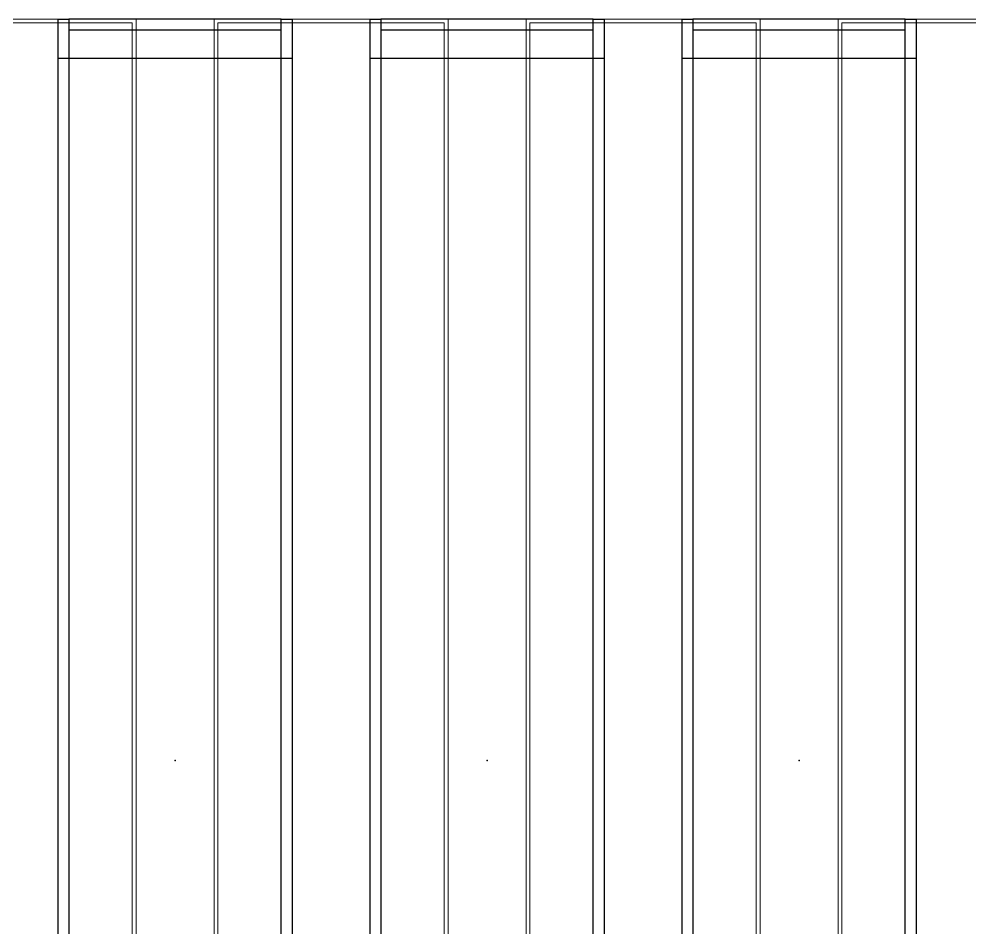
# Model space of a CAD drawing. Header units: millimetres. Extents: x 813027 to 1148939, y -931049 to -10.
# Drawn here: x 893540 to 894759, y -113375 to -112210 of the extents above; entities that cross this region are included whole.
import ezdxf

# ---------------------------------------------------------------- set-up
doc = ezdxf.new("R2010")
doc.units = ezdxf.units.MM
doc.layers.add('A-GLAZ-CURT', color=2, linetype='Continuous', lineweight=9)
doc.layers.add('A11_ALU.SOLID SHEET', color=7, linetype='Continuous')

# ---------------------------------------------------------------- blocks, each defined once
blk = doc.blocks.new('DPA_CP_Metal Ceiling Panel - Vertical Panel with Gap-13988918-4160 - LOWER PLATFORM LEVEL - REFLECTED CEILING GENERAL PLAN')
at = {"layer": 'A-GLAZ-CURT'}
for p, q in [((994596.3, -114111.8), (994596.3, -112211.8)), ((994596.3, -112211.8), (994896.3, -112211.8)), ((994596.3, -114111.8), (994596.3, -112211.8)), ((994596.3, -112211.8), (994896.3, -112211.8)), ((994896.3, -112211.8), (994596.3, -112211.8)), ((994596.3, -112211.8), (994596.3, -114111.8)), ((994896.3, -112211.8), (994596.3, -112211.8)), ((994596.3, -112211.8), (994596.3, -114111.8)), ((994596.3, -114111.8), (994596.3, -112211.8)), ((994596.3, -112211.8), (994896.3, -112211.8)), ((994896.3, -114111.8), (994896.3, -112211.8)), ((994896.3, -112211.8), (994896.3, -114111.8)), ((994896.3, -114111.8), (994896.3, -112211.8)), ((994896.3, -114111.8), (994896.3, -112211.8)), ((994896.3, -112211.8), (994896.3, -114111.8)), ((994601.3, -114106.8), (994601.3, -112216.8)), ((994601.3, -112216.8), (994891.3, -112216.8)), ((994891.3, -112216.8), (994891.3, -114106.8)), ((994596.3, -114111.8), (994896.3, -114111.8)), ((994896.3, -114111.8), (994596.3, -114111.8)), ((994596.3, -114111.8), (994896.3, -114111.8)), ((994596.3, -114111.8), (994896.3, -114111.8)), ((994896.3, -114111.8), (994596.3, -114111.8)), ((994601.3, -114106.8), (994891.3, -114106.8))]:
    blk.add_line(p, q, dxfattribs=at)
blk = doc.blocks.new('C-2-PP21-AR-4160-01-B_20250829-084021_EXCL')
at = {"layer": 'A-GLAZ-CURT', "rotation": 180}
for p in [(841196.3, -120981.8), (841596.3, -120981.8), (841996.3, -120981.8), (842396.3, -120981.8)]:
    blk.add_blockref('DPA_CP_Metal Ceiling Panel - Vertical Panel with Gap-13988918-4160 - LOWER PLATFORM LEVEL - REFLECTED CEILING GENERAL PLAN', p, dxfattribs=at)
blk = doc.blocks.new('*U515')
for p, q in [((900, 66550), (900, 66250)), ((900, 66150), (900, 65850)), ((900, 65750), (900, 65450))]:
    blk.add_line(p, q)
for p in [(0, 66400), (0, 66000), (0, 65600)]:
    blk.add_point(p)
at = {"layer": 'A11_ALU.SOLID SHEET', "color": 0}
for points in [[(-950, 66550), (950, 66550), (950, 66536), (-950, 66536)], [(950, 66536), (936, 66536), (936, 66264), (950, 66264)], [(-950, 66264), (950, 66264), (950, 66250), (-950, 66250)], [(-950, 66150), (950, 66150), (950, 66136), (-950, 66136)], [(950, 66136), (936, 66136), (936, 65864), (950, 65864)], [(-950, 65864), (950, 65864), (950, 65850), (-950, 65850)], [(-950, 65750), (950, 65750), (950, 65736), (-950, 65736)], [(950, 65736), (936, 65736), (936, 65464), (950, 65464)], [(-950, 65464), (950, 65464), (950, 65450), (-950, 65450)]]:
    blk.add_lwpolyline(points, close=True, dxfattribs=at)
blk = doc.blocks.new('C-2-PP21-AR-4160-01-B_20250829-084416_NEWCL')
at = {"rotation": 90}
blk.add_blockref('*U515', (-86950, -7820), dxfattribs=at)

msp = doc.modelspace()

# ---------------------------------------------------------------- block references
msp.add_blockref('C-2-PP21-AR-4160-01-B_20250829-084021_EXCL', (1047090, -105340))

# ---------------------------------------------------------------- next in the draw order: block references
msp.add_blockref('C-2-PP21-AR-4160-01-B_20250829-084416_NEWCL', (1047090, -105340))

doc.saveas('drawing.dxf')
